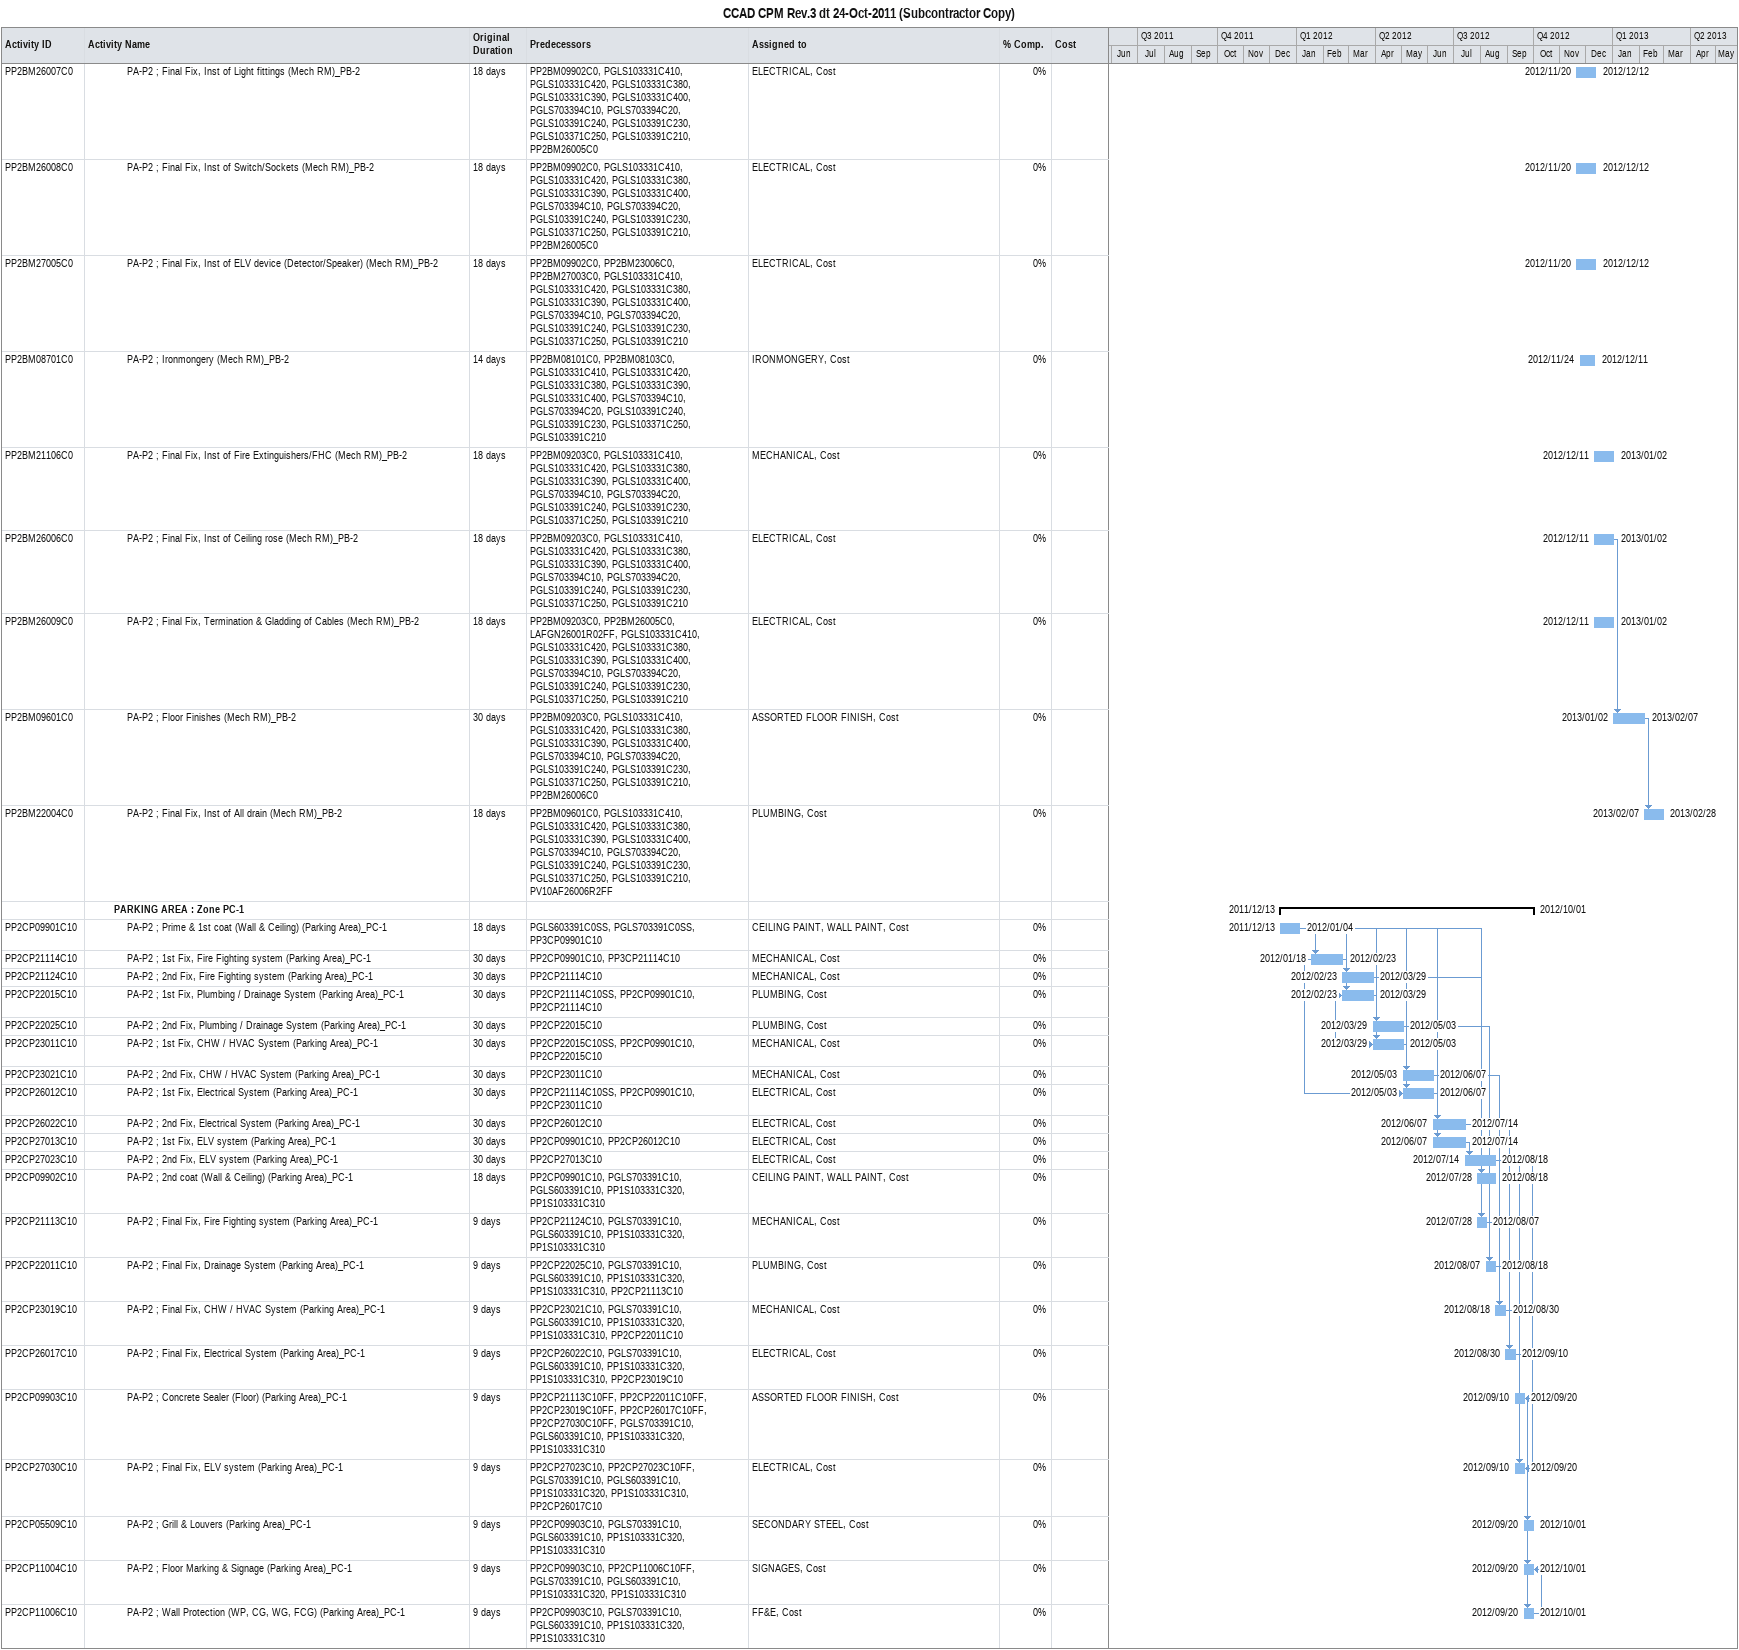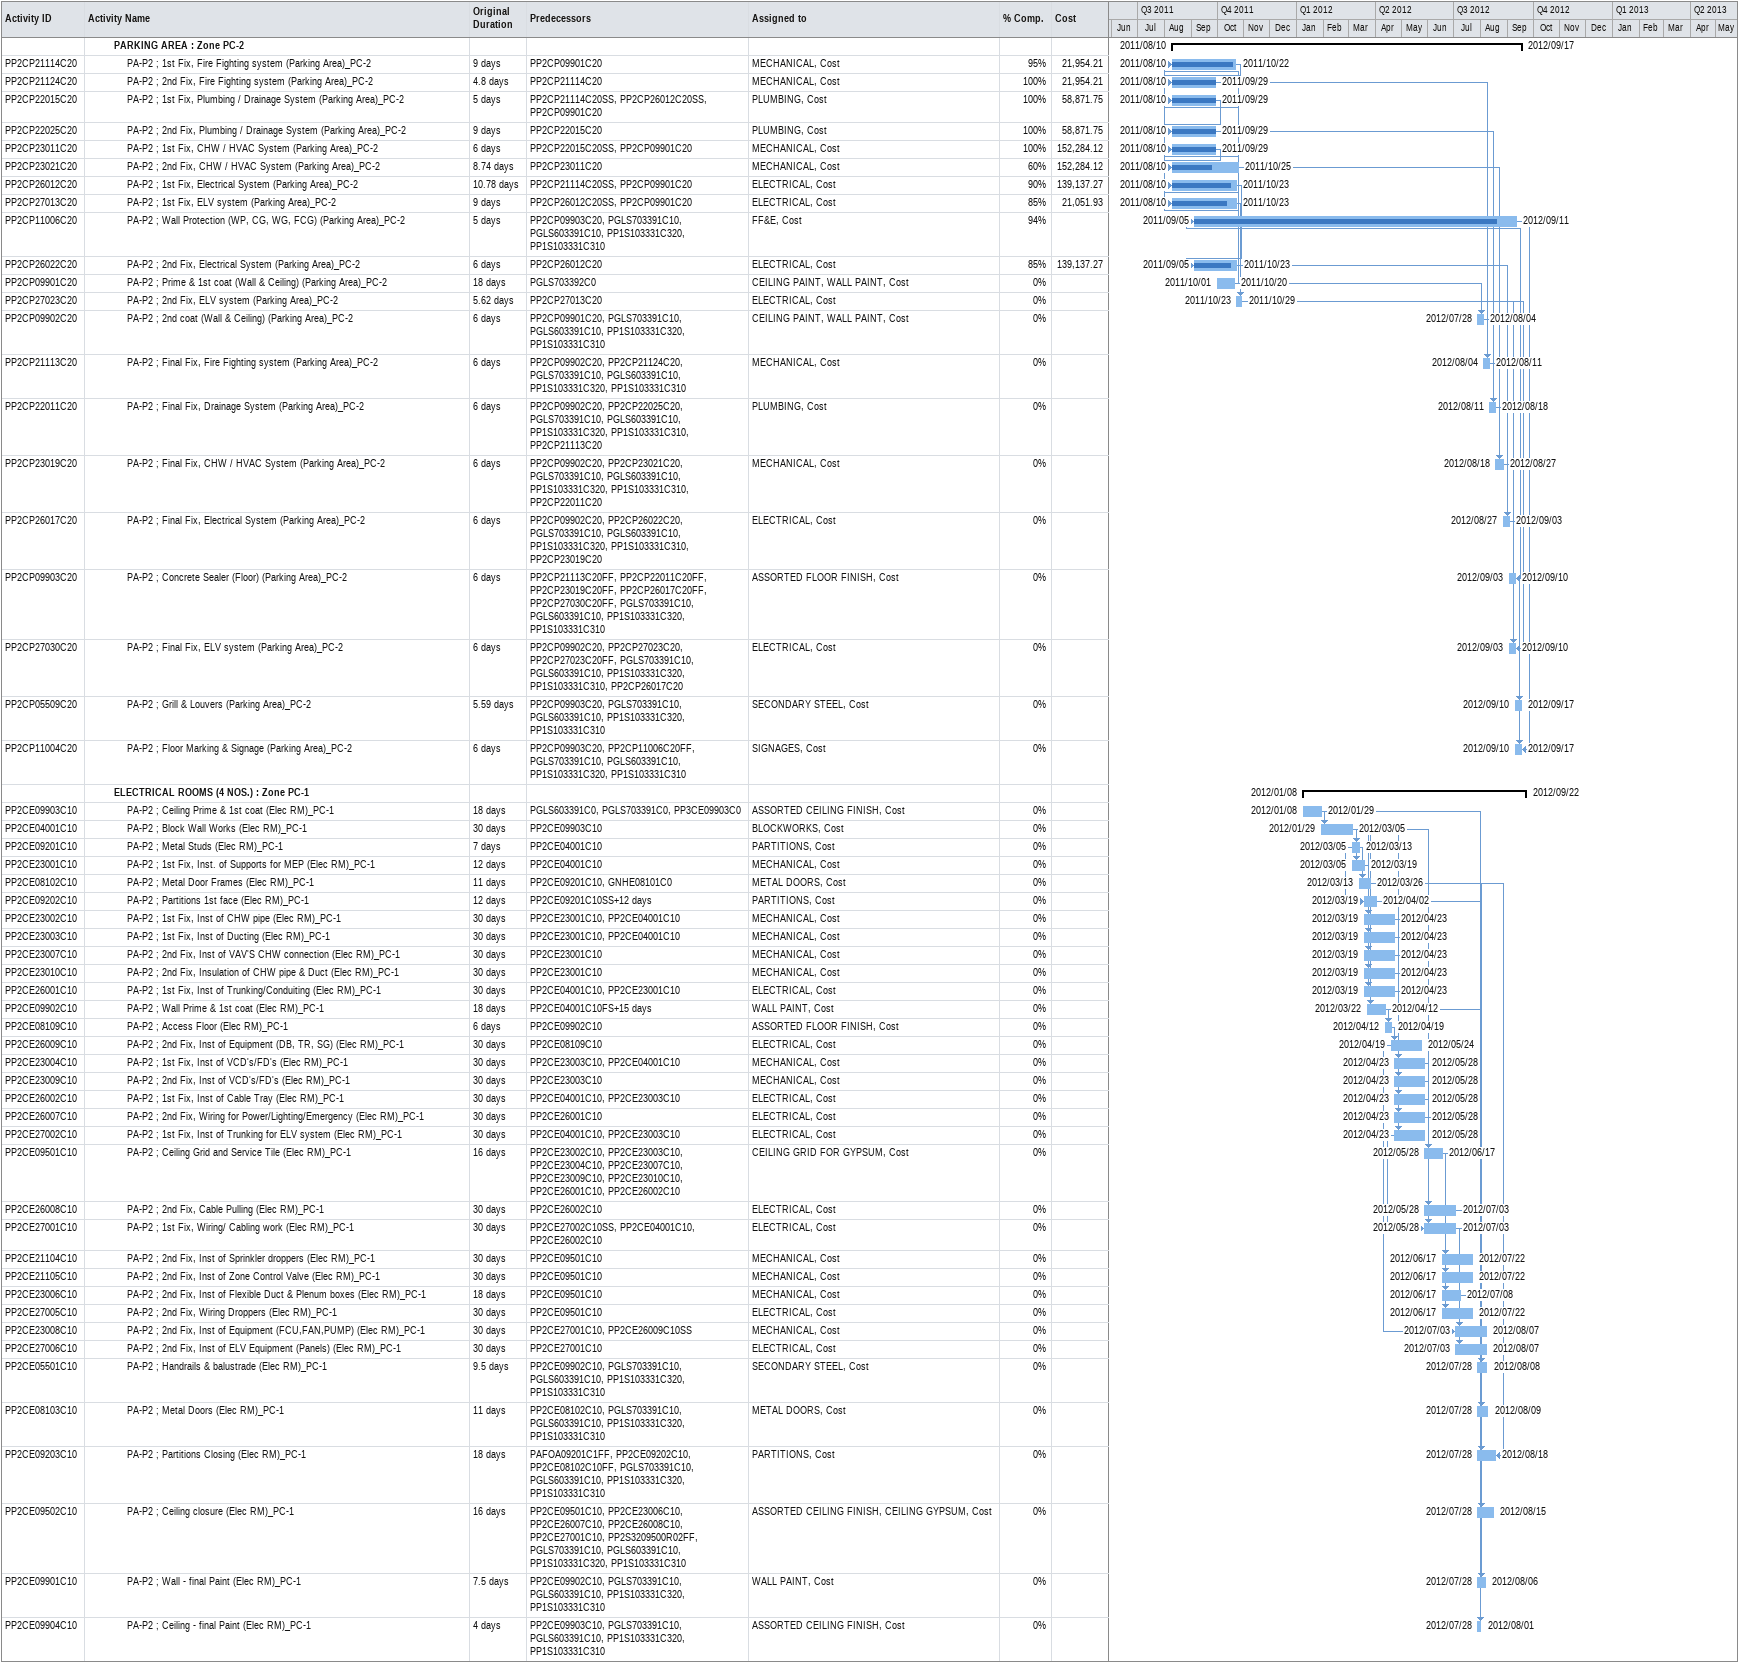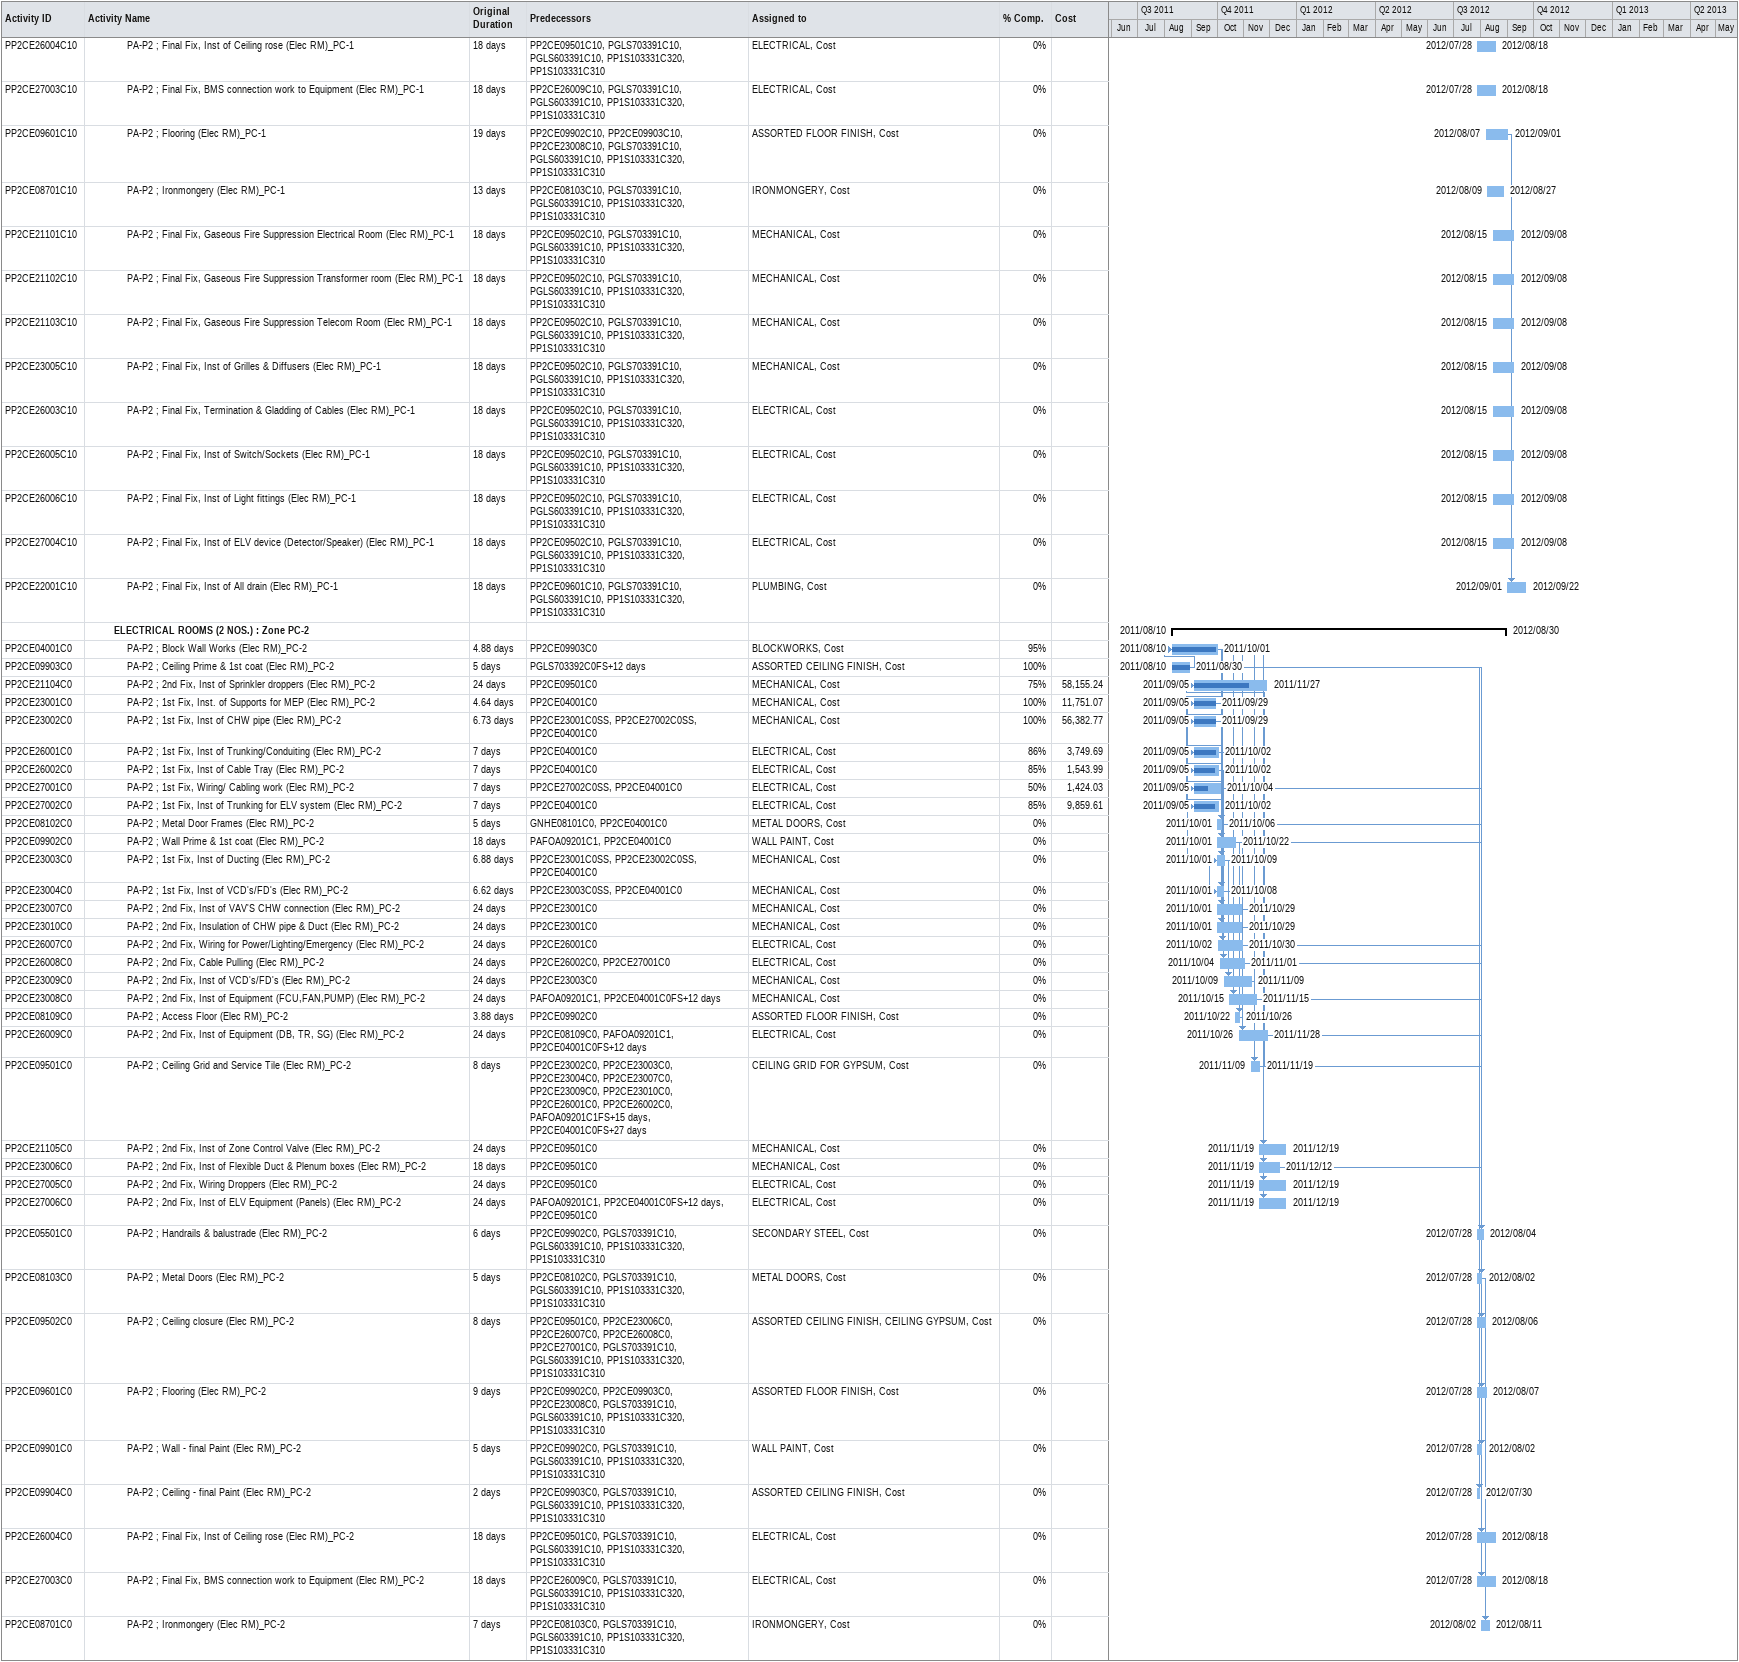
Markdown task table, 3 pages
CCAD CPM Rev.3 dt 24-Oct-2011 (Subcontractor Copy)

| ID | Level | Task | Original duration | Start | Finish | Predecessors | Resources | % complete | Cost |
|---|---|---|---|---|---|---|---|---|---|
| PP2BM26007C0 | 4 | PA-P2 ; Final Fix, Inst of Light fittings (Mech RM)_PB-2 | 18d | 2012-11-20 | 2012-12-12 | PP2BM09902C0, PGLS103331C410, PGLS103331C420, PGLS103331C380, PGLS103331C390, PGLS103331C400, PGLS703394C10, PGLS703394C20, PGLS103391C240, PGLS103391C230, PGLS103371C250, PGLS103391C210, PP2BM26005C0 | ELECTRICAL, Cost | 0 |  |
| PP2BM26008C0 | 4 | PA-P2 ; Final Fix, Inst of Switch/Sockets (Mech RM)_PB-2 | 18d | 2012-11-20 | 2012-12-12 | PP2BM09902C0, PGLS103331C410, PGLS103331C420, PGLS103331C380, PGLS103331C390, PGLS103331C400, PGLS703394C10, PGLS703394C20, PGLS103391C240, PGLS103391C230, PGLS103371C250, PGLS103391C210, PP2BM26005C0 | ELECTRICAL, Cost | 0 |  |
| PP2BM27005C0 | 4 | PA-P2 ; Final Fix, Inst of ELV device (Detector/Speaker) (Mech RM)_PB-2 | 18d | 2012-11-20 | 2012-12-12 | PP2BM09902C0, PP2BM23006C0, PP2BM27003C0, PGLS103331C410, PGLS103331C420, PGLS103331C380, PGLS103331C390, PGLS103331C400, PGLS703394C10, PGLS703394C20, PGLS103391C240, PGLS103391C230, PGLS103371C250, PGLS103391C210 | ELECTRICAL, Cost | 0 |  |
| PP2BM08701C0 | 4 | PA-P2 ; Ironmongery (Mech RM)_PB-2 | 14d | 2012-11-24 | 2012-12-11 | PP2BM08101C0, PP2BM08103C0, PGLS103331C410, PGLS103331C420, PGLS103331C380, PGLS103331C390, PGLS103331C400, PGLS703394C10, PGLS703394C20, PGLS103391C240, PGLS103391C230, PGLS103371C250, PGLS103391C210 | IRONMONGERY, Cost | 0 |  |
| PP2BM21106C0 | 4 | PA-P2 ; Final Fix, Inst of Fire Extinguishers/FHC (Mech RM)_PB-2 | 18d | 2012-12-11 | 2013-01-02 | PP2BM09203C0, PGLS103331C410, PGLS103331C420, PGLS103331C380, PGLS103331C390, PGLS103331C400, PGLS703394C10, PGLS703394C20, PGLS103391C240, PGLS103391C230, PGLS103371C250, PGLS103391C210 | MECHANICAL, Cost | 0 |  |
| PP2BM26006C0 | 4 | PA-P2 ; Final Fix, Inst of Ceiling rose (Mech RM)_PB-2 | 18d | 2012-12-11 | 2013-01-02 | PP2BM09203C0, PGLS103331C410, PGLS103331C420, PGLS103331C380, PGLS103331C390, PGLS103331C400, PGLS703394C10, PGLS703394C20, PGLS103391C240, PGLS103391C230, PGLS103371C250, PGLS103391C210 | ELECTRICAL, Cost | 0 |  |
| PP2BM26009C0 | 4 | PA-P2 ; Final Fix, Termination & Gladding of Cables (Mech RM)_PB-2 | 18d | 2012-12-11 | 2013-01-02 | PP2BM09203C0, PP2BM26005C0, LAFGN26001R02FF, PGLS103331C410, PGLS103331C420, PGLS103331C380, PGLS103331C390, PGLS103331C400, PGLS703394C10, PGLS703394C20, PGLS103391C240, PGLS103391C230, PGLS103371C250, PGLS103391C210 | ELECTRICAL, Cost | 0 |  |
| PP2BM09601C0 | 4 | PA-P2 ; Floor Finishes (Mech RM)_PB-2 | 30d | 2013-01-02 | 2013-02-07 | PP2BM09203C0, PGLS103331C410, PGLS103331C420, PGLS103331C380, PGLS103331C390, PGLS103331C400, PGLS703394C10, PGLS703394C20, PGLS103391C240, PGLS103391C230, PGLS103371C250, PGLS103391C210, PP2BM26006C0 | ASSORTED FLOOR FINISH, Cost | 0 |  |
| PP2BM22004C0 | 4 | PA-P2 ; Final Fix, Inst of All drain (Mech RM)_PB-2 | 18d | 2013-02-07 | 2013-02-28 | PP2BM09601C0, PGLS103331C410, PGLS103331C420, PGLS103331C380, PGLS103331C390, PGLS103331C400, PGLS703394C10, PGLS703394C20, PGLS103391C240, PGLS103391C230, PGLS103371C250, PGLS103391C210, PV10AF26006R2FF | PLUMBING, Cost | 0 |  |
|  | 3 | **PARKING AREA : Zone PC-1** |  | 2011-12-13 | 2012-10-01 |  |  |  |  |
| PP2CP09901C10 | 4 | PA-P2 ; Prime & 1st coat (Wall & Ceiling) (Parking Area)_PC-1 | 18d | 2011-12-13 | 2012-01-04 | PGLS603391C0SS, PGLS703391C0SS, PP3CP09901C10 | CEILING PAINT, WALL PAINT, Cost | 0 |  |
| PP2CP21114C10 | 4 | PA-P2 ; 1st Fix, Fire Fighting system (Parking Area)_PC-1 | 30d | 2012-01-18 | 2012-02-23 | PP2CP09901C10, PP3CP21114C10 | MECHANICAL, Cost | 0 |  |
| PP2CP21124C10 | 4 | PA-P2 ; 2nd Fix, Fire Fighting system (Parking Area)_PC-1 | 30d | 2012-02-23 | 2012-03-29 | PP2CP21114C10 | MECHANICAL, Cost | 0 |  |
| PP2CP22015C10 | 4 | PA-P2 ; 1st Fix, Plumbing / Drainage System (Parking Area)_PC-1 | 30d | 2012-02-23 | 2012-03-29 | PP2CP21114C10SS, PP2CP09901C10, PP2CP21114C10 | PLUMBING, Cost | 0 |  |
| PP2CP22025C10 | 4 | PA-P2 ; 2nd Fix, Plumbing / Drainage System (Parking Area)_PC-1 | 30d | 2012-03-29 | 2012-05-03 | PP2CP22015C10 | PLUMBING, Cost | 0 |  |
| PP2CP23011C10 | 4 | PA-P2 ; 1st Fix, CHW / HVAC System (Parking Area)_PC-1 | 30d | 2012-03-29 | 2012-05-03 | PP2CP22015C10SS, PP2CP09901C10, PP2CP22015C10 | MECHANICAL, Cost | 0 |  |
| PP2CP23021C10 | 4 | PA-P2 ; 2nd Fix, CHW / HVAC System (Parking Area)_PC-1 | 30d | 2012-05-03 | 2012-06-07 | PP2CP23011C10 | MECHANICAL, Cost | 0 |  |
| PP2CP26012C10 | 4 | PA-P2 ; 1st Fix, Electrical System (Parking Area)_PC-1 | 30d | 2012-05-03 | 2012-06-07 | PP2CP21114C10SS, PP2CP09901C10, PP2CP23011C10 | ELECTRICAL, Cost | 0 |  |
| PP2CP26022C10 | 4 | PA-P2 ; 2nd Fix, Electrical System (Parking Area)_PC-1 | 30d | 2012-06-07 | 2012-07-14 | PP2CP26012C10 | ELECTRICAL, Cost | 0 |  |
| PP2CP27013C10 | 4 | PA-P2 ; 1st Fix, ELV system (Parking Area)_PC-1 | 30d | 2012-06-07 | 2012-07-14 | PP2CP09901C10, PP2CP26012C10 | ELECTRICAL, Cost | 0 |  |
| PP2CP27023C10 | 4 | PA-P2 ; 2nd Fix, ELV system (Parking Area)_PC-1 | 30d | 2012-07-14 | 2012-08-18 | PP2CP27013C10 | ELECTRICAL, Cost | 0 |  |
| PP2CP09902C10 | 4 | PA-P2 ; 2nd coat (Wall & Ceiling) (Parking Area)_PC-1 | 18d | 2012-07-28 | 2012-08-18 | PP2CP09901C10, PGLS703391C10, PGLS603391C10, PP1S103331C320, PP1S103331C310 | CEILING PAINT, WALL PAINT, Cost | 0 |  |
| PP2CP21113C10 | 4 | PA-P2 ; Final Fix, Fire Fighting system (Parking Area)_PC-1 | 9d | 2012-07-28 | 2012-08-07 | PP2CP21124C10, PGLS703391C10, PGLS603391C10, PP1S103331C320, PP1S103331C310 | MECHANICAL, Cost | 0 |  |
| PP2CP22011C10 | 4 | PA-P2 ; Final Fix, Drainage System (Parking Area)_PC-1 | 9d | 2012-08-07 | 2012-08-18 | PP2CP22025C10, PGLS703391C10, PGLS603391C10, PP1S103331C320, PP1S103331C310, PP2CP21113C10 | PLUMBING, Cost | 0 |  |
| PP2CP23019C10 | 4 | PA-P2 ; Final Fix, CHW / HVAC System (Parking Area)_PC-1 | 9d | 2012-08-18 | 2012-08-30 | PP2CP23021C10, PGLS703391C10, PGLS603391C10, PP1S103331C320, PP1S103331C310, PP2CP22011C10 | MECHANICAL, Cost | 0 |  |
| PP2CP26017C10 | 4 | PA-P2 ; Final Fix, Electrical System (Parking Area)_PC-1 | 9d | 2012-08-30 | 2012-09-10 | PP2CP26022C10, PGLS703391C10, PGLS603391C10, PP1S103331C320, PP1S103331C310, PP2CP23019C10 | ELECTRICAL, Cost | 0 |  |
| PP2CP09903C10 | 4 | PA-P2 ; Concrete Sealer (Floor) (Parking Area)_PC-1 | 9d | 2012-09-10 | 2012-09-20 | PP2CP21113C10FF, PP2CP22011C10FF, PP2CP23019C10FF, PP2CP26017C10FF, PP2CP27030C10FF, PGLS703391C10, PGLS603391C10, PP1S103331C320, PP1S103331C310 | ASSORTED FLOOR FINISH, Cost | 0 |  |
| PP2CP27030C10 | 4 | PA-P2 ; Final Fix, ELV system (Parking Area)_PC-1 | 9d | 2012-09-10 | 2012-09-20 | PP2CP27023C10, PP2CP27023C10FF, PGLS703391C10, PGLS603391C10, PP1S103331C320, PP1S103331C310, PP2CP26017C10 | ELECTRICAL, Cost | 0 |  |
| PP2CP05509C10 | 4 | PA-P2 ; Grill & Louvers (Parking Area)_PC-1 | 9d | 2012-09-20 | 2012-10-01 | PP2CP09903C10, PGLS703391C10, PGLS603391C10, PP1S103331C320, PP1S103331C310 | SECONDARY STEEL, Cost | 0 |  |
| PP2CP11004C10 | 4 | PA-P2 ; Floor Marking & Signage (Parking Area)_PC-1 | 9d | 2012-09-20 | 2012-10-01 | PP2CP09903C10, PP2CP11006C10FF, PGLS703391C10, PGLS603391C10, PP1S103331C320, PP1S103331C310 | SIGNAGES, Cost | 0 |  |
| PP2CP11006C10 | 4 | PA-P2 ; Wall Protection (WP, CG, WG, FCG) (Parking Area)_PC-1 | 9d | 2012-09-20 | 2012-10-01 | PP2CP09903C10, PGLS703391C10, PGLS603391C10, PP1S103331C320, PP1S103331C310 | FF&E, Cost | 0 |  |
|  | 3 | **PARKING AREA : Zone PC-2** |  | 2011-08-10 | 2012-09-17 |  |  |  |  |
| PP2CP21114C20 | 4 | PA-P2 ; 1st Fix, Fire Fighting system (Parking Area)_PC-2 | 9d | 2011-08-10 | 2011-10-22 | PP2CP09901C20 | MECHANICAL, Cost | 95 | 21954.21 |
| PP2CP21124C20 | 4 | PA-P2 ; 2nd Fix, Fire Fighting system (Parking Area)_PC-2 | 4.8d | 2011-08-10 | 2011-09-29 | PP2CP21114C20 | MECHANICAL, Cost | 100 | 21954.21 |
| PP2CP22015C20 | 4 | PA-P2 ; 1st Fix, Plumbing / Drainage System (Parking Area)_PC-2 | 5d | 2011-08-10 | 2011-09-29 | PP2CP21114C20SS, PP2CP26012C20SS, PP2CP09901C20 | PLUMBING, Cost | 100 | 58871.75 |
| PP2CP22025C20 | 4 | PA-P2 ; 2nd Fix, Plumbing / Drainage System (Parking Area)_PC-2 | 9d | 2011-08-10 | 2011-09-29 | PP2CP22015C20 | PLUMBING, Cost | 100 | 58871.75 |
| PP2CP23011C20 | 4 | PA-P2 ; 1st Fix, CHW / HVAC System (Parking Area)_PC-2 | 6d | 2011-08-10 | 2011-09-29 | PP2CP22015C20SS, PP2CP09901C20 | MECHANICAL, Cost | 100 | 152284.12 |
| PP2CP23021C20 | 4 | PA-P2 ; 2nd Fix, CHW / HVAC System (Parking Area)_PC-2 | 8.74d | 2011-08-10 | 2011-10-25 | PP2CP23011C20 | MECHANICAL, Cost | 60 | 152284.12 |
| PP2CP26012C20 | 4 | PA-P2 ; 1st Fix, Electrical System (Parking Area)_PC-2 | 10.78d | 2011-08-10 | 2011-10-23 | PP2CP21114C20SS, PP2CP09901C20 | ELECTRICAL, Cost | 90 | 139137.27 |
| PP2CP27013C20 | 4 | PA-P2 ; 1st Fix, ELV system (Parking Area)_PC-2 | 9d | 2011-08-10 | 2011-10-23 | PP2CP26012C20SS, PP2CP09901C20 | ELECTRICAL, Cost | 85 | 21051.93 |
| PP2CP11006C20 | 4 | PA-P2 ; Wall Protection (WP, CG, WG, FCG) (Parking Area)_PC-2 | 5d | 2011-09-05 | 2012-09-11 | PP2CP09903C20, PGLS703391C10, PGLS603391C10, PP1S103331C320, PP1S103331C310 | FF&E, Cost | 94 |  |
| PP2CP26022C20 | 4 | PA-P2 ; 2nd Fix, Electrical System (Parking Area)_PC-2 | 6d | 2011-09-05 | 2011-10-23 | PP2CP26012C20 | ELECTRICAL, Cost | 85 | 139137.27 |
| PP2CP09901C20 | 4 | PA-P2 ; Prime & 1st coat (Wall & Ceiling) (Parking Area)_PC-2 | 18d | 2011-10-01 | 2011-10-20 | PGLS703392C0 | CEILING PAINT, WALL PAINT, Cost | 0 |  |
| PP2CP27023C20 | 4 | PA-P2 ; 2nd Fix, ELV system (Parking Area)_PC-2 | 5.62d | 2011-10-23 | 2011-10-29 | PP2CP27013C20 | ELECTRICAL, Cost | 0 |  |
| PP2CP09902C20 | 4 | PA-P2 ; 2nd coat (Wall & Ceiling) (Parking Area)_PC-2 | 6d | 2012-07-28 | 2012-08-04 | PP2CP09901C20, PGLS703391C10, PGLS603391C10, PP1S103331C320, PP1S103331C310 | CEILING PAINT, WALL PAINT, Cost | 0 |  |
| PP2CP21113C20 | 4 | PA-P2 ; Final Fix, Fire Fighting system (Parking Area)_PC-2 | 6d | 2012-08-04 | 2012-08-11 | PP2CP09902C20, PP2CP21124C20, PGLS703391C10, PGLS603391C10, PP1S103331C320, PP1S103331C310 | MECHANICAL, Cost | 0 |  |
| PP2CP22011C20 | 4 | PA-P2 ; Final Fix, Drainage System (Parking Area)_PC-2 | 6d | 2012-08-11 | 2012-08-18 | PP2CP09902C20, PP2CP22025C20, PGLS703391C10, PGLS603391C10, PP1S103331C320, PP1S103331C310, PP2CP21113C20 | PLUMBING, Cost | 0 |  |
| PP2CP23019C20 | 4 | PA-P2 ; Final Fix, CHW / HVAC System (Parking Area)_PC-2 | 6d | 2012-08-18 | 2012-08-27 | PP2CP09902C20, PP2CP23021C20, PGLS703391C10, PGLS603391C10, PP1S103331C320, PP1S103331C310, PP2CP22011C20 | MECHANICAL, Cost | 0 |  |
| PP2CP26017C20 | 4 | PA-P2 ; Final Fix, Electrical System (Parking Area)_PC-2 | 6d | 2012-08-27 | 2012-09-03 | PP2CP09902C20, PP2CP26022C20, PGLS703391C10, PGLS603391C10, PP1S103331C320, PP1S103331C310, PP2CP23019C20 | ELECTRICAL, Cost | 0 |  |
| PP2CP09903C20 | 4 | PA-P2 ; Concrete Sealer (Floor) (Parking Area)_PC-2 | 6d | 2012-09-03 | 2012-09-10 | PP2CP21113C20FF, PP2CP22011C20FF, PP2CP23019C20FF, PP2CP26017C20FF, PP2CP27030C20FF, PGLS703391C10, PGLS603391C10, PP1S103331C320, PP1S103331C310 | ASSORTED FLOOR FINISH, Cost | 0 |  |
| PP2CP27030C20 | 4 | PA-P2 ; Final Fix, ELV system (Parking Area)_PC-2 | 6d | 2012-09-03 | 2012-09-10 | PP2CP09902C20, PP2CP27023C20, PP2CP27023C20FF, PGLS703391C10, PGLS603391C10, PP1S103331C320, PP1S103331C310, PP2CP26017C20 | ELECTRICAL, Cost | 0 |  |
| PP2CP05509C20 | 4 | PA-P2 ; Grill & Louvers (Parking Area)_PC-2 | 5.59d | 2012-09-10 | 2012-09-17 | PP2CP09903C20, PGLS703391C10, PGLS603391C10, PP1S103331C320, PP1S103331C310 | SECONDARY STEEL, Cost | 0 |  |
| PP2CP11004C20 | 4 | PA-P2 ; Floor Marking & Signage (Parking Area)_PC-2 | 6d | 2012-09-10 | 2012-09-17 | PP2CP09903C20, PP2CP11006C20FF, PGLS703391C10, PGLS603391C10, PP1S103331C320, PP1S103331C310 | SIGNAGES, Cost | 0 |  |
|  | 3 | **ELECTRICAL ROOMS (4 NOS.) : Zone PC-1** |  | 2012-01-08 | 2012-09-22 |  |  |  |  |
| PP2CE09903C10 | 4 | PA-P2 ; Ceiling Prime & 1st coat (Elec RM)_PC-1 | 18d | 2012-01-08 | 2012-01-29 | PGLS603391C0, PGLS703391C0, PP3CE09903C0 | ASSORTED CEILING FINISH, Cost | 0 |  |
| PP2CE04001C10 | 4 | PA-P2 ; Block Wall Works (Elec RM)_PC-1 | 30d | 2012-01-29 | 2012-03-05 | PP2CE09903C10 | BLOCKWORKS, Cost | 0 |  |
| PP2CE09201C10 | 4 | PA-P2 ; Metal Studs (Elec RM)_PC-1 | 7d | 2012-03-05 | 2012-03-13 | PP2CE04001C10 | PARTITIONS, Cost | 0 |  |
| PP2CE23001C10 | 4 | PA-P2 ; 1st Fix, Inst. of Supports for MEP (Elec RM)_PC-1 | 12d | 2012-03-05 | 2012-03-19 | PP2CE04001C10 | MECHANICAL, Cost | 0 |  |
| PP2CE08102C10 | 4 | PA-P2 ; Metal Door Frames (Elec RM)_PC-1 | 11d | 2012-03-13 | 2012-03-26 | PP2CE09201C10, GNHE08101C0 | METAL DOORS, Cost | 0 |  |
| PP2CE09202C10 | 4 | PA-P2 ; Partitions 1st face (Elec RM)_PC-1 | 12d | 2012-03-19 | 2012-04-02 | PP2CE09201C10SS+12d | PARTITIONS, Cost | 0 |  |
| PP2CE23002C10 | 4 | PA-P2 ; 1st Fix, Inst of CHW pipe (Elec RM)_PC-1 | 30d | 2012-03-19 | 2012-04-23 | PP2CE23001C10, PP2CE04001C10 | MECHANICAL, Cost | 0 |  |
| PP2CE23003C10 | 4 | PA-P2 ; 1st Fix, Inst of Ducting (Elec RM)_PC-1 | 30d | 2012-03-19 | 2012-04-23 | PP2CE23001C10, PP2CE04001C10 | MECHANICAL, Cost | 0 |  |
| PP2CE23007C10 | 4 | PA-P2 ; 2nd Fix, Inst of VAV'S CHW connection (Elec RM)_PC-1 | 30d | 2012-03-19 | 2012-04-23 | PP2CE23001C10 | MECHANICAL, Cost | 0 |  |
| PP2CE23010C10 | 4 | PA-P2 ; 2nd Fix, Insulation of CHW pipe & Duct (Elec RM)_PC-1 | 30d | 2012-03-19 | 2012-04-23 | PP2CE23001C10 | MECHANICAL, Cost | 0 |  |
| PP2CE26001C10 | 4 | PA-P2 ; 1st Fix, Inst of Trunking/Conduiting (Elec RM)_PC-1 | 30d | 2012-03-19 | 2012-04-23 | PP2CE04001C10, PP2CE23001C10 | ELECTRICAL, Cost | 0 |  |
| PP2CE09902C10 | 4 | PA-P2 ; Wall Prime & 1st coat (Elec RM)_PC-1 | 18d | 2012-03-22 | 2012-04-12 | PP2CE04001C10FS+15d | WALL PAINT, Cost | 0 |  |
| PP2CE08109C10 | 4 | PA-P2 ; Access Floor (Elec RM)_PC-1 | 6d | 2012-04-12 | 2012-04-19 | PP2CE09902C10 | ASSORTED FLOOR FINISH, Cost | 0 |  |
| PP2CE26009C10 | 4 | PA-P2 ; 2nd Fix, Inst of Equipment (DB, TR, SG) (Elec RM)_PC-1 | 30d | 2012-04-19 | 2012-05-24 | PP2CE08109C10 | ELECTRICAL, Cost | 0 |  |
| PP2CE23004C10 | 4 | PA-P2 ; 1st Fix, Inst of VCD's/FD's (Elec RM)_PC-1 | 30d | 2012-04-23 | 2012-05-28 | PP2CE23003C10, PP2CE04001C10 | MECHANICAL, Cost | 0 |  |
| PP2CE23009C10 | 4 | PA-P2 ; 2nd Fix, Inst of VCD's/FD's (Elec RM)_PC-1 | 30d | 2012-04-23 | 2012-05-28 | PP2CE23003C10 | MECHANICAL, Cost | 0 |  |
| PP2CE26002C10 | 4 | PA-P2 ; 1st Fix, Inst of Cable Tray (Elec RM)_PC-1 | 30d | 2012-04-23 | 2012-05-28 | PP2CE04001C10, PP2CE23003C10 | ELECTRICAL, Cost | 0 |  |
| PP2CE26007C10 | 4 | PA-P2 ; 2nd Fix, Wiring for Power/Lighting/Emergency (Elec RM)_PC-1 | 30d | 2012-04-23 | 2012-05-28 | PP2CE26001C10 | ELECTRICAL, Cost | 0 |  |
| PP2CE27002C10 | 4 | PA-P2 ; 1st Fix, Inst of Trunking for ELV system (Elec RM)_PC-1 | 30d | 2012-04-23 | 2012-05-28 | PP2CE04001C10, PP2CE23003C10 | ELECTRICAL, Cost | 0 |  |
| PP2CE09501C10 | 4 | PA-P2 ; Ceiling Grid and Service Tile (Elec RM)_PC-1 | 16d | 2012-05-28 | 2012-06-17 | PP2CE23002C10, PP2CE23003C10, PP2CE23004C10, PP2CE23007C10, PP2CE23009C10, PP2CE23010C10, PP2CE26001C10, PP2CE26002C10 | CEILING GRID FOR GYPSUM, Cost | 0 |  |
| PP2CE26008C10 | 4 | PA-P2 ; 2nd Fix, Cable Pulling (Elec RM)_PC-1 | 30d | 2012-05-28 | 2012-07-03 | PP2CE26002C10 | ELECTRICAL, Cost | 0 |  |
| PP2CE27001C10 | 4 | PA-P2 ; 1st Fix, Wiring/ Cabling work (Elec RM)_PC-1 | 30d | 2012-05-28 | 2012-07-03 | PP2CE27002C10SS, PP2CE04001C10, PP2CE26002C10 | ELECTRICAL, Cost | 0 |  |
| PP2CE21104C10 | 4 | PA-P2 ; 2nd Fix, Inst of Sprinkler droppers (Elec RM)_PC-1 | 30d | 2012-06-17 | 2012-07-22 | PP2CE09501C10 | MECHANICAL, Cost | 0 |  |
| PP2CE21105C10 | 4 | PA-P2 ; 2nd Fix, Inst of Zone Control Valve (Elec RM)_PC-1 | 30d | 2012-06-17 | 2012-07-22 | PP2CE09501C10 | MECHANICAL, Cost | 0 |  |
| PP2CE23006C10 | 4 | PA-P2 ; 2nd Fix, Inst of Flexible Duct & Plenum boxes (Elec RM)_PC-1 | 18d | 2012-06-17 | 2012-07-08 | PP2CE09501C10 | MECHANICAL, Cost | 0 |  |
| PP2CE27005C10 | 4 | PA-P2 ; 2nd Fix, Wiring Droppers (Elec RM)_PC-1 | 30d | 2012-06-17 | 2012-07-22 | PP2CE09501C10 | ELECTRICAL, Cost | 0 |  |
| PP2CE23008C10 | 4 | PA-P2 ; 2nd Fix, Inst of Equipment (FCU,FAN,PUMP) (Elec RM)_PC-1 | 30d | 2012-07-03 | 2012-08-07 | PP2CE27001C10, PP2CE26009C10SS | MECHANICAL, Cost | 0 |  |
| PP2CE27006C10 | 4 | PA-P2 ; 2nd Fix, Inst of ELV Equipment (Panels) (Elec RM)_PC-1 | 30d | 2012-07-03 | 2012-08-07 | PP2CE27001C10 | ELECTRICAL, Cost | 0 |  |
| PP2CE05501C10 | 4 | PA-P2 ; Handrails & balustrade (Elec RM)_PC-1 | 9.5d | 2012-07-28 | 2012-08-08 | PP2CE09902C10, PGLS703391C10, PGLS603391C10, PP1S103331C320, PP1S103331C310 | SECONDARY STEEL, Cost | 0 |  |
| PP2CE08103C10 | 4 | PA-P2 ; Metal Doors (Elec RM)_PC-1 | 11d | 2012-07-28 | 2012-08-09 | PP2CE08102C10, PGLS703391C10, PGLS603391C10, PP1S103331C320, PP1S103331C310 | METAL DOORS, Cost | 0 |  |
| PP2CE09203C10 | 4 | PA-P2 ; Partitions Closing (Elec RM)_PC-1 | 18d | 2012-07-28 | 2012-08-18 | PAFOA09201C1FF, PP2CE09202C10, PP2CE08102C10FF, PGLS703391C10, PGLS603391C10, PP1S103331C320, PP1S103331C310 | PARTITIONS, Cost | 0 |  |
| PP2CE09502C10 | 4 | PA-P2 ; Ceiling closure (Elec RM)_PC-1 | 16d | 2012-07-28 | 2012-08-15 | PP2CE09501C10, PP2CE23006C10, PP2CE26007C10, PP2CE26008C10, PP2CE27001C10, PP2S3209500R02FF, PGLS703391C10, PGLS603391C10, PP1S103331C320, PP1S103331C310 | ASSORTED CEILING FINISH, CEILING GYPSUM, Cost | 0 |  |
| PP2CE09901C10 | 4 | PA-P2 ; Wall - final Paint (Elec RM)_PC-1 | 7.5d | 2012-07-28 | 2012-08-06 | PP2CE09902C10, PGLS703391C10, PGLS603391C10, PP1S103331C320, PP1S103331C310 | WALL PAINT, Cost | 0 |  |
| PP2CE09904C10 | 4 | PA-P2 ; Ceiling - final Paint (Elec RM)_PC-1 | 4d | 2012-07-28 | 2012-08-01 | PP2CE09903C10, PGLS703391C10, PGLS603391C10, PP1S103331C320, PP1S103331C310 | ASSORTED CEILING FINISH, Cost | 0 |  |
| PP2CE26004C10 | 4 | PA-P2 ; Final Fix, Inst of Ceiling rose (Elec RM)_PC-1 | 18d | 2012-07-28 | 2012-08-18 | PP2CE09501C10, PGLS703391C10, PGLS603391C10, PP1S103331C320, PP1S103331C310 | ELECTRICAL, Cost | 0 |  |
| PP2CE27003C10 | 4 | PA-P2 ; Final Fix, BMS connection work to Equipment (Elec RM)_PC-1 | 18d | 2012-07-28 | 2012-08-18 | PP2CE26009C10, PGLS703391C10, PGLS603391C10, PP1S103331C320, PP1S103331C310 | ELECTRICAL, Cost | 0 |  |
| PP2CE09601C10 | 4 | PA-P2 ; Flooring (Elec RM)_PC-1 | 19d | 2012-08-07 | 2012-09-01 | PP2CE09902C10, PP2CE09903C10, PP2CE23008C10, PGLS703391C10, PGLS603391C10, PP1S103331C320, PP1S103331C310 | ASSORTED FLOOR FINISH, Cost | 0 |  |
| PP2CE08701C10 | 4 | PA-P2 ; Ironmongery (Elec RM)_PC-1 | 13d | 2012-08-09 | 2012-08-27 | PP2CE08103C10, PGLS703391C10, PGLS603391C10, PP1S103331C320, PP1S103331C310 | IRONMONGERY, Cost | 0 |  |
| PP2CE21101C10 | 4 | PA-P2 ; Final Fix, Gaseous Fire Suppression Electrical Room (Elec RM)_PC-1 | 18d | 2012-08-15 | 2012-09-08 | PP2CE09502C10, PGLS703391C10, PGLS603391C10, PP1S103331C320, PP1S103331C310 | MECHANICAL, Cost | 0 |  |
| PP2CE21102C10 | 4 | PA-P2 ; Final Fix, Gaseous Fire Suppression Transformer room (Elec RM)_PC-1 | 18d | 2012-08-15 | 2012-09-08 | PP2CE09502C10, PGLS703391C10, PGLS603391C10, PP1S103331C320, PP1S103331C310 | MECHANICAL, Cost | 0 |  |
| PP2CE21103C10 | 4 | PA-P2 ; Final Fix, Gaseous Fire Suppression Telecom Room (Elec RM)_PC-1 | 18d | 2012-08-15 | 2012-09-08 | PP2CE09502C10, PGLS703391C10, PGLS603391C10, PP1S103331C320, PP1S103331C310 | MECHANICAL, Cost | 0 |  |
| PP2CE23005C10 | 4 | PA-P2 ; Final Fix, Inst of Grilles & Diffusers (Elec RM)_PC-1 | 18d | 2012-08-15 | 2012-09-08 | PP2CE09502C10, PGLS703391C10, PGLS603391C10, PP1S103331C320, PP1S103331C310 | MECHANICAL, Cost | 0 |  |
| PP2CE26003C10 | 4 | PA-P2 ; Final Fix, Termination & Gladding of Cables (Elec RM)_PC-1 | 18d | 2012-08-15 | 2012-09-08 | PP2CE09502C10, PGLS703391C10, PGLS603391C10, PP1S103331C320, PP1S103331C310 | ELECTRICAL, Cost | 0 |  |
| PP2CE26005C10 | 4 | PA-P2 ; Final Fix, Inst of Switch/Sockets (Elec RM)_PC-1 | 18d | 2012-08-15 | 2012-09-08 | PP2CE09502C10, PGLS703391C10, PGLS603391C10, PP1S103331C320, PP1S103331C310 | ELECTRICAL, Cost | 0 |  |
| PP2CE26006C10 | 4 | PA-P2 ; Final Fix, Inst of Light fittings (Elec RM)_PC-1 | 18d | 2012-08-15 | 2012-09-08 | PP2CE09502C10, PGLS703391C10, PGLS603391C10, PP1S103331C320, PP1S103331C310 | ELECTRICAL, Cost | 0 |  |
| PP2CE27004C10 | 4 | PA-P2 ; Final Fix, Inst of ELV device (Detector/Speaker) (Elec RM)_PC-1 | 18d | 2012-08-15 | 2012-09-08 | PP2CE09502C10, PGLS703391C10, PGLS603391C10, PP1S103331C320, PP1S103331C310 | ELECTRICAL, Cost | 0 |  |
| PP2CE22001C10 | 4 | PA-P2 ; Final Fix, Inst of All drain (Elec RM)_PC-1 | 18d | 2012-09-01 | 2012-09-22 | PP2CE09601C10, PGLS703391C10, PGLS603391C10, PP1S103331C320, PP1S103331C310 | PLUMBING, Cost | 0 |  |
|  | 3 | **ELECTRICAL ROOMS (2 NOS.) : Zone PC-2** |  | 2011-08-10 | 2012-08-30 |  |  |  |  |
| PP2CE04001C0 | 4 | PA-P2 ; Block Wall Works (Elec RM)_PC-2 | 4.88d | 2011-08-10 | 2011-10-01 | PP2CE09903C0 | BLOCKWORKS, Cost | 95 |  |
| PP2CE09903C0 | 4 | PA-P2 ; Ceiling Prime & 1st coat (Elec RM)_PC-2 | 5d | 2011-08-10 | 2011-08-30 | PGLS703392C0FS+12d | ASSORTED CEILING FINISH, Cost | 100 |  |
| PP2CE21104C0 | 4 | PA-P2 ; 2nd Fix, Inst of Sprinkler droppers (Elec RM)_PC-2 | 24d | 2011-09-05 | 2011-11-27 | PP2CE09501C0 | MECHANICAL, Cost | 75 | 58155.24 |
| PP2CE23001C0 | 4 | PA-P2 ; 1st Fix, Inst. of Supports for MEP (Elec RM)_PC-2 | 4.64d | 2011-09-05 | 2011-09-29 | PP2CE04001C0 | MECHANICAL, Cost | 100 | 11751.07 |
| PP2CE23002C0 | 4 | PA-P2 ; 1st Fix, Inst of CHW pipe (Elec RM)_PC-2 | 6.73d | 2011-09-05 | 2011-09-29 | PP2CE23001C0SS, PP2CE27002C0SS, PP2CE04001C0 | MECHANICAL, Cost | 100 | 56382.77 |
| PP2CE26001C0 | 4 | PA-P2 ; 1st Fix, Inst of Trunking/Conduiting (Elec RM)_PC-2 | 7d | 2011-09-05 | 2011-10-02 | PP2CE04001C0 | ELECTRICAL, Cost | 86 | 3749.69 |
| PP2CE26002C0 | 4 | PA-P2 ; 1st Fix, Inst of Cable Tray (Elec RM)_PC-2 | 7d | 2011-09-05 | 2011-10-02 | PP2CE04001C0 | ELECTRICAL, Cost | 85 | 1543.99 |
| PP2CE27001C0 | 4 | PA-P2 ; 1st Fix, Wiring/ Cabling work (Elec RM)_PC-2 | 7d | 2011-09-05 | 2011-10-04 | PP2CE27002C0SS, PP2CE04001C0 | ELECTRICAL, Cost | 50 | 1424.03 |
| PP2CE27002C0 | 4 | PA-P2 ; 1st Fix, Inst of Trunking for ELV system (Elec RM)_PC-2 | 7d | 2011-09-05 | 2011-10-02 | PP2CE04001C0 | ELECTRICAL, Cost | 85 | 9859.61 |
| PP2CE08102C0 | 4 | PA-P2 ; Metal Door Frames (Elec RM)_PC-2 | 5d | 2011-10-01 | 2011-10-06 | GNHE08101C0, PP2CE04001C0 | METAL DOORS, Cost | 0 |  |
| PP2CE09902C0 | 4 | PA-P2 ; Wall Prime & 1st coat (Elec RM)_PC-2 | 18d | 2011-10-01 | 2011-10-22 | PAFOA09201C1, PP2CE04001C0 | WALL PAINT, Cost | 0 |  |
| PP2CE23003C0 | 4 | PA-P2 ; 1st Fix, Inst of Ducting (Elec RM)_PC-2 | 6.88d | 2011-10-01 | 2011-10-09 | PP2CE23001C0SS, PP2CE23002C0SS, PP2CE04001C0 | MECHANICAL, Cost | 0 |  |
| PP2CE23004C0 | 4 | PA-P2 ; 1st Fix, Inst of VCD's/FD's (Elec RM)_PC-2 | 6.62d | 2011-10-01 | 2011-10-08 | PP2CE23003C0SS, PP2CE04001C0 | MECHANICAL, Cost | 0 |  |
| PP2CE23007C0 | 4 | PA-P2 ; 2nd Fix, Inst of VAV'S CHW connection (Elec RM)_PC-2 | 24d | 2011-10-01 | 2011-10-29 | PP2CE23001C0 | MECHANICAL, Cost | 0 |  |
| PP2CE23010C0 | 4 | PA-P2 ; 2nd Fix, Insulation of CHW pipe & Duct (Elec RM)_PC-2 | 24d | 2011-10-01 | 2011-10-29 | PP2CE23001C0 | MECHANICAL, Cost | 0 |  |
| PP2CE26007C0 | 4 | PA-P2 ; 2nd Fix, Wiring for Power/Lighting/Emergency (Elec RM)_PC-2 | 24d | 2011-10-02 | 2011-10-30 | PP2CE26001C0 | ELECTRICAL, Cost | 0 |  |
| PP2CE26008C0 | 4 | PA-P2 ; 2nd Fix, Cable Pulling (Elec RM)_PC-2 | 24d | 2011-10-04 | 2011-11-01 | PP2CE26002C0, PP2CE27001C0 | ELECTRICAL, Cost | 0 |  |
| PP2CE23009C0 | 4 | PA-P2 ; 2nd Fix, Inst of VCD's/FD's (Elec RM)_PC-2 | 24d | 2011-10-09 | 2011-11-09 | PP2CE23003C0 | MECHANICAL, Cost | 0 |  |
| PP2CE23008C0 | 4 | PA-P2 ; 2nd Fix, Inst of Equipment (FCU,FAN,PUMP) (Elec RM)_PC-2 | 24d | 2011-10-15 | 2011-11-15 | PAFOA09201C1, PP2CE04001C0FS+12d | MECHANICAL, Cost | 0 |  |
| PP2CE08109C0 | 4 | PA-P2 ; Access Floor (Elec RM)_PC-2 | 3.88d | 2011-10-22 | 2011-10-26 | PP2CE09902C0 | ASSORTED FLOOR FINISH, Cost | 0 |  |
| PP2CE26009C0 | 4 | PA-P2 ; 2nd Fix, Inst of Equipment (DB, TR, SG) (Elec RM)_PC-2 | 24d | 2011-10-26 | 2011-11-28 | PP2CE08109C0, PAFOA09201C1, PP2CE04001C0FS+12d | ELECTRICAL, Cost | 0 |  |
| PP2CE09501C0 | 4 | PA-P2 ; Ceiling Grid and Service Tile (Elec RM)_PC-2 | 8d | 2011-11-09 | 2011-11-19 | PP2CE23002C0, PP2CE23003C0, PP2CE23004C0, PP2CE23007C0, PP2CE23009C0, PP2CE23010C0, PP2CE26001C0, PP2CE26002C0, PAFOA09201C1FS+15d, PP2CE04001C0FS+27d | CEILING GRID FOR GYPSUM, Cost | 0 |  |
| PP2CE21105C0 | 4 | PA-P2 ; 2nd Fix, Inst of Zone Control Valve (Elec RM)_PC-2 | 24d | 2011-11-19 | 2011-12-19 | PP2CE09501C0 | MECHANICAL, Cost | 0 |  |
| PP2CE23006C0 | 4 | PA-P2 ; 2nd Fix, Inst of Flexible Duct & Plenum boxes (Elec RM)_PC-2 | 18d | 2011-11-19 | 2011-12-12 | PP2CE09501C0 | MECHANICAL, Cost | 0 |  |
| PP2CE27005C0 | 4 | PA-P2 ; 2nd Fix, Wiring Droppers (Elec RM)_PC-2 | 24d | 2011-11-19 | 2011-12-19 | PP2CE09501C0 | ELECTRICAL, Cost | 0 |  |
| PP2CE27006C0 | 4 | PA-P2 ; 2nd Fix, Inst of ELV Equipment (Panels) (Elec RM)_PC-2 | 24d | 2011-11-19 | 2011-12-19 | PAFOA09201C1, PP2CE04001C0FS+12d, PP2CE09501C0 | ELECTRICAL, Cost | 0 |  |
| PP2CE05501C0 | 4 | PA-P2 ; Handrails & balustrade (Elec RM)_PC-2 | 6d | 2012-07-28 | 2012-08-04 | PP2CE09902C0, PGLS703391C10, PGLS603391C10, PP1S103331C320, PP1S103331C310 | SECONDARY STEEL, Cost | 0 |  |
| PP2CE08103C0 | 4 | PA-P2 ; Metal Doors (Elec RM)_PC-2 | 5d | 2012-07-28 | 2012-08-02 | PP2CE08102C0, PGLS703391C10, PGLS603391C10, PP1S103331C320, PP1S103331C310 | METAL DOORS, Cost | 0 |  |
| PP2CE09502C0 | 4 | PA-P2 ; Ceiling closure (Elec RM)_PC-2 | 8d | 2012-07-28 | 2012-08-06 | PP2CE09501C0, PP2CE23006C0, PP2CE26007C0, PP2CE26008C0, PP2CE27001C0, PGLS703391C10, PGLS603391C10, PP1S103331C320, PP1S103331C310 | ASSORTED CEILING FINISH, CEILING GYPSUM, Cost | 0 |  |
| PP2CE09601C0 | 4 | PA-P2 ; Flooring (Elec RM)_PC-2 | 9d | 2012-07-28 | 2012-08-07 | PP2CE09902C0, PP2CE09903C0, PP2CE23008C0, PGLS703391C10, PGLS603391C10, PP1S103331C320, PP1S103331C310 | ASSORTED FLOOR FINISH, Cost | 0 |  |
| PP2CE09901C0 | 4 | PA-P2 ; Wall - final Paint (Elec RM)_PC-2 | 5d | 2012-07-28 | 2012-08-02 | PP2CE09902C0, PGLS703391C10, PGLS603391C10, PP1S103331C320, PP1S103331C310 | WALL PAINT, Cost | 0 |  |
| PP2CE09904C0 | 4 | PA-P2 ; Ceiling - final Paint (Elec RM)_PC-2 | 2d | 2012-07-28 | 2012-07-30 | PP2CE09903C0, PGLS703391C10, PGLS603391C10, PP1S103331C320, PP1S103331C310 | ASSORTED CEILING FINISH, Cost | 0 |  |
| PP2CE26004C0 | 4 | PA-P2 ; Final Fix, Inst of Ceiling rose (Elec RM)_PC-2 | 18d | 2012-07-28 | 2012-08-18 | PP2CE09501C0, PGLS703391C10, PGLS603391C10, PP1S103331C320, PP1S103331C310 | ELECTRICAL, Cost | 0 |  |
| PP2CE27003C0 | 4 | PA-P2 ; Final Fix, BMS connection work to Equipment (Elec RM)_PC-2 | 18d | 2012-07-28 | 2012-08-18 | PP2CE26009C0, PGLS703391C10, PGLS603391C10, PP1S103331C320, PP1S103331C310 | ELECTRICAL, Cost | 0 |  |
| PP2CE08701C0 | 4 | PA-P2 ; Ironmongery (Elec RM)_PC-2 | 7d | 2012-08-02 | 2012-08-11 | PP2CE08103C0, PGLS703391C10, PGLS603391C10, PP1S103331C320, PP1S103331C310 | IRONMONGERY, Cost | 0 |  |
